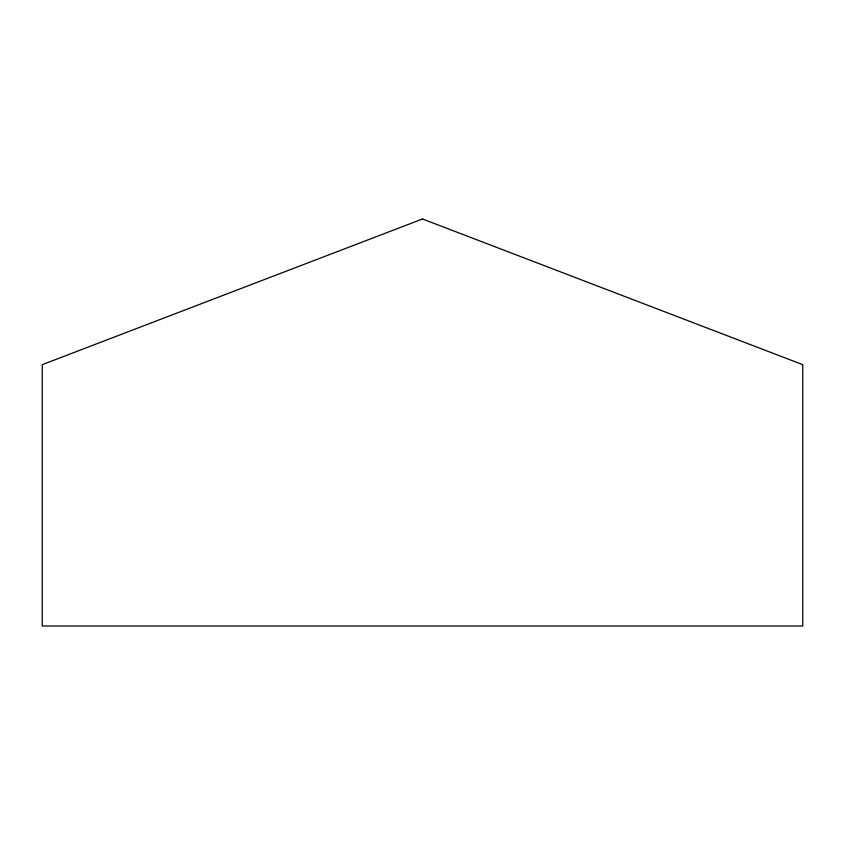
<?xml version="1.0" encoding="UTF-8"?>
<svg xmlns="http://www.w3.org/2000/svg" width="845" height="845" viewBox="0 0 845 845"><rect width="100%" height="100%" fill="white"/><g stroke="black" fill="none" stroke-linecap="round" stroke-linejoin="round"><path stroke-width="1.27" d="M422.5 218.982L42.25 364.66L42.25 626.018L802.75 626.018L802.75 364.66L422.5 218.982"/></g></svg>
